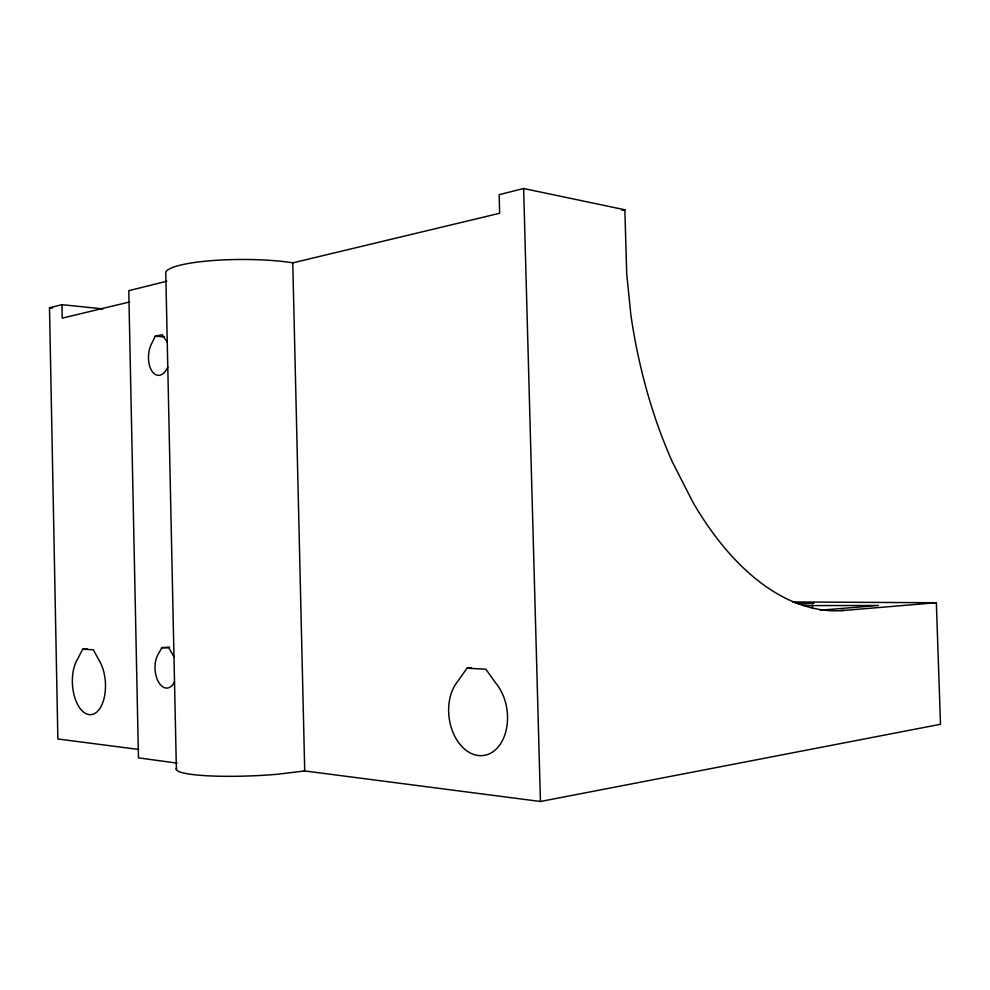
<?xml version="1.0" encoding="UTF-8"?>
<svg xmlns="http://www.w3.org/2000/svg" width="990" height="990" viewBox="0 0 990 990"><rect width="100%" height="100%" fill="white"/><g stroke="black" fill="none" stroke-linecap="round" stroke-linejoin="round"><path stroke-width="1.49" d="M167.261 342.243A19.231 10.779 -86.7 0 0 165.862 340.152L162.224 334.707L155.294 336.142L151.977 342.948A19.231 10.779 -86.7 0 0 151.94 371.139A19.231 10.779 -86.7 0 0 167.78 366.956M82.727 649.23L77.678 658.895A31.272 16.496 86.7 0 0 77.443 704.15A31.272 16.496 86.7 0 0 101.525 705.548A31.272 16.496 86.7 0 0 98.95 660.132L93.357 649.762L82.727 649.23L87.281 648.908M169.562 647.089L161.89 647.646L158.536 653.648A19.33 10.89 86.6 0 0 158.499 681.962A19.33 10.89 86.6 0 0 174.512 681.788M466.946 668.25L458.024 680.984A41.852 29.205 82.7 0 0 457.739 741.324A41.852 29.205 82.7 0 0 500.532 743.812A41.852 29.205 82.7 0 0 495.804 683.174L485.83 669.178L466.946 668.25L471.537 667.792M138.674 749.455L57.865 738.986L49.5 307.803L61.962 304.673L102.96 308.892M304.128 770.876L540.441 801.492L940.5 724.284L936.354 602.737L843.864 610.446A331.761 178.856 82.9 0 1 693.049 502.487L672.359 461.934A331.761 178.856 82.9 0 1 630.902 315.191L626.72 273.896L624.851 209.781L523.623 188.508L499.158 194.671L499.653 213.271L292.768 262.87L289.785 262.362A76.49 13.6 -0.1 0 0 211.266 260.667A76.49 13.6 -0.1 0 0 165.763 272.262L176.393 769.812M166.827 281.21L128.774 290.689L138.464 757.87L177.148 763.141M129.603 301.975L62.222 318.137L61.962 304.673M621.992 210.424L624.851 209.781M804.635 605.595L878.377 605.472L820.215 610.211L832.046 610.335M798.596 604.296L813.953 603.145L795.403 603.021M792.743 601.957L936.354 602.737M840.918 610.422L843.864 610.446M161.89 647.646L168.894 647.955L172.569 654.353A19.33 10.89 86.6 0 1 173.98 656.816M155.294 336.142L164.476 336.984M49.5 307.803L52.569 308.113M812.332 605.001L812.431 608.095M523.623 188.508L540.441 801.492M292.768 262.87L304.722 770.95L277.299 774.267A77.133 10.086 -2.5 0 1 176.579 768.042"/></g></svg>
